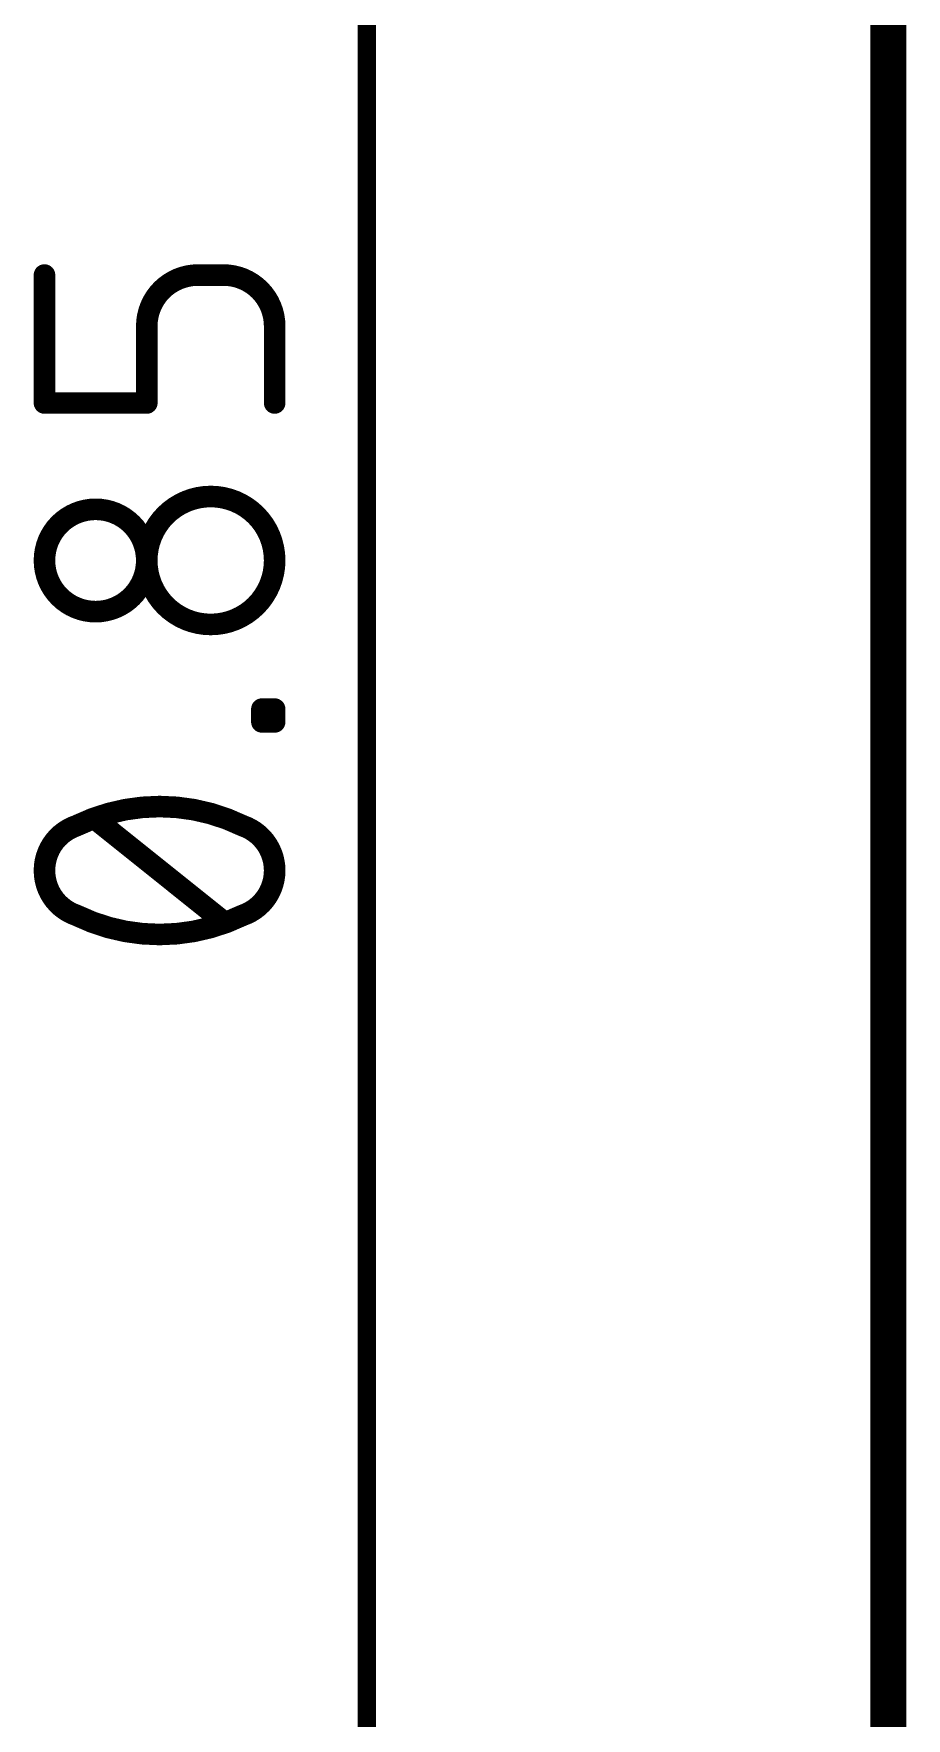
# Model space of a CAD drawing. Extents: x -44.1 to 38.2, y -17 to 24.8.
# Drawn here: x -44.14 to -37.97, y -7.94 to 3.95 of the extents above; entities that cross this region are included whole.
import ezdxf

# ---------------------------------------------------------------- set-up
doc = ezdxf.new("R2010")
doc.units = 0
for name, color, linetype in [('1', 12, 'CONTINUOUS'), ('16', 5, 'CONTINUOUS'), ('20', 53, 'CONTINUOUS'), ('47', 253, 'CONTINUOUS')]:
    doc.layers.add(name, color=color, linetype=linetype)

msp = doc.modelspace()

# ---------------------------------------------------------------- linework, layer by layer
at = {"layer": '1', "const_width": 0.254}
msp.add_lwpolyline([(-38.1, -10.795), (-38.1, 10.795)], dxfattribs=at)
at = {"layer": '16', "const_width": 0.254}
msp.add_lwpolyline([(-38.1, -10.795), (-38.1, 10.795)], dxfattribs=at)
at = {"layer": '20'}
msp.add_line((-38.1, -8.255), (-38.1, 8.255), dxfattribs=at)
at = {"layer": '47'}
for points, const_width in [([(-41.783, -10.73), (-41.783, 10.73)], 0.13), ([(-44.0593, 1.3463), (-44.0593, 2.2494)], 0.1524), ([(-42.7949, 2.2494), (-42.9756, 2.2494)], 0.1524), ([(-43.3368, 1.8882), (-43.3368, 1.3463)], 0.1524), ([(-42.4337, 1.3463), (-42.4337, 1.8882)], 0.1524), ([(-43.3368, 1.3463), (-44.0593, 1.3463)], 0.1524), ([(-42.524, -0.9046), (-42.524, -0.8143)], 0.1524), ([(-42.524, -0.8143), (-42.4337, -0.8143)], 0.1524), ([(-42.4337, -0.9046), (-42.524, -0.9046)], 0.1524), ([(-42.4337, -0.8143), (-42.4337, -0.9046)], 0.1524), ([(-42.7949, -2.3149), (-43.6981, -1.5924)], 0.1524)]:
    msp.add_lwpolyline(points, dxfattribs=dict(at, const_width=const_width))
for points, const_width in [([(-44.0212, 2.2494, 1), (-44.0974, 2.2494)], 0.0762), ([(-42.9756, 2.2494, 0.4142), (-43.3368, 1.8882)], 0.1524), ([(-42.9756, 2.2875, 1), (-42.9756, 2.2113)], 0.0762), ([(-42.9756, 2.2113, 1), (-42.9756, 2.2875)], 0.0762), ([(-42.4337, 1.8882, 0.4142), (-42.7949, 2.2494)], 0.1524), ([(-42.7949, 2.2875, 1), (-42.7949, 2.2113)], 0.0762), ([(-42.7949, 2.2113, 1), (-42.7949, 2.2875)], 0.0762), ([(-43.2987, 1.8882, 1), (-43.3749, 1.8882)], 0.0762), ([(-43.3749, 1.8882, 1), (-43.2987, 1.8882)], 0.0762), ([(-42.3956, 1.8882, 1), (-42.4718, 1.8882)], 0.0762), ([(-42.4718, 1.8882, 1), (-42.3956, 1.8882)], 0.0762), ([(-44.0593, 1.3844, 1), (-44.0593, 1.3082)], 0.0762), ([(-44.0974, 1.3463, 1), (-44.0212, 1.3463)], 0.0762), ([(-43.3749, 1.3463, 1), (-43.2987, 1.3463)], 0.0762), ([(-43.3368, 1.3082, 1), (-43.3368, 1.3844)], 0.0762), ([(-42.4718, 1.3463, 1), (-42.3956, 1.3463)], 0.0762), ([(-42.8853, 0.6863, 1), (-42.8853, -0.2168)], 0.1524), ([(-42.8853, -0.2168, 1), (-42.8853, 0.6863)], 0.1524), ([(-42.8853, 0.7244, 1), (-42.8853, 0.6482)], 0.0762), ([(-42.8853, 0.6482, 1), (-42.8853, 0.7244)], 0.0762), ([(-43.6981, 0.596, 1), (-43.6981, -0.1265)], 0.1524), ([(-43.6981, -0.1265, 1), (-43.6981, 0.596)], 0.1524), ([(-43.6981, 0.6341, 1), (-43.6981, 0.5579)], 0.0762), ([(-43.6981, 0.5579, 1), (-43.6981, 0.6341)], 0.0762), ([(-43.6981, -0.0884, 1), (-43.6981, -0.1646)], 0.0762), ([(-43.6981, -0.1646, 1), (-43.6981, -0.0884)], 0.0762), ([(-42.8853, -0.1787, 1), (-42.8853, -0.2549)], 0.0762), ([(-42.8853, -0.2549, 1), (-42.8853, -0.1787)], 0.0762), ([(-42.4859, -0.8143, 1), (-42.5621, -0.8143)], 0.0762), ([(-42.524, -0.7762, 1), (-42.524, -0.8524)], 0.0762), ([(-42.524, -0.8665, 1), (-42.524, -0.9427)], 0.0762), ([(-42.3956, -0.8143, 1), (-42.4718, -0.8143)], 0.0762), ([(-42.4337, -0.8524, 1), (-42.4337, -0.7762)], 0.0762), ([(-42.4337, -0.9427, 1), (-42.4337, -0.8665)], 0.0762), ([(-42.5621, -0.9046, 1), (-42.4859, -0.9046)], 0.0762), ([(-42.4718, -0.9046, 1), (-42.3956, -0.9046)], 0.0762), ([(-43.2465, -1.5021, 0.1139), (-43.8335, -1.6375)], 0.1524), ([(-42.6595, -1.6375, 0.1139), (-43.2465, -1.5021)], 0.1524), ([(-43.2465, -1.464, 1), (-43.2465, -1.5402)], 0.0762), ([(-43.2465, -1.5402, 1), (-43.2465, -1.464)], 0.0762), ([(-43.6743, -1.5626, 1), (-43.7219, -1.6221)], 0.0762), ([(-43.8335, -1.6375, 0.3205), (-44.0593, -1.9536)], 0.1524), ([(-43.8502, -1.6033, 1), (-43.8168, -1.6718)], 0.0762), ([(-43.8212, -1.6736, 1), (-43.8459, -1.6015)], 0.0762), ([(-42.4337, -1.9536, 0.3205), (-42.6595, -1.6375)], 0.1524), ([(-42.6471, -1.6015, 1), (-42.6718, -1.6736)], 0.0762), ([(-42.6762, -1.6718, 1), (-42.6428, -1.6033)], 0.0762), ([(-44.0593, -1.9536, 0.3205), (-43.8335, -2.2697)], 0.1524), ([(-44.0212, -1.9536, 1), (-44.0974, -1.9536)], 0.0762), ([(-42.6595, -2.2697, 0.3205), (-42.4337, -1.9536)], 0.1524), ([(-42.3956, -1.9536, 1), (-42.4718, -1.9536)], 0.0762), ([(-44.0974, -1.9536, 1), (-44.0212, -1.9536)], 0.0762), ([(-42.4718, -1.9536, 1), (-42.3956, -1.9536)], 0.0762), ([(-43.8335, -2.2697, 0.1139), (-43.2465, -2.4052)], 0.1524), ([(-43.8168, -2.2355, 1), (-43.8502, -2.304)], 0.0762), ([(-43.8459, -2.3058, 1), (-43.8212, -2.2337)], 0.0762), ([(-43.2465, -2.4052, 0.1139), (-42.6595, -2.2697)], 0.1524), ([(-42.8187, -2.3446, 1), (-42.7711, -2.2851)], 0.0762), ([(-42.6718, -2.2337, 1), (-42.6471, -2.3058)], 0.0762), ([(-42.6428, -2.304, 1), (-42.6762, -2.2355)], 0.0762), ([(-43.2465, -2.3671, 1), (-43.2465, -2.4433)], 0.0762), ([(-43.2465, -2.4433, 1), (-43.2465, -2.3671)], 0.0762)]:
    msp.add_lwpolyline(points, format="xyb", dxfattribs=dict(at, const_width=const_width))

doc.saveas('drawing.dxf')
